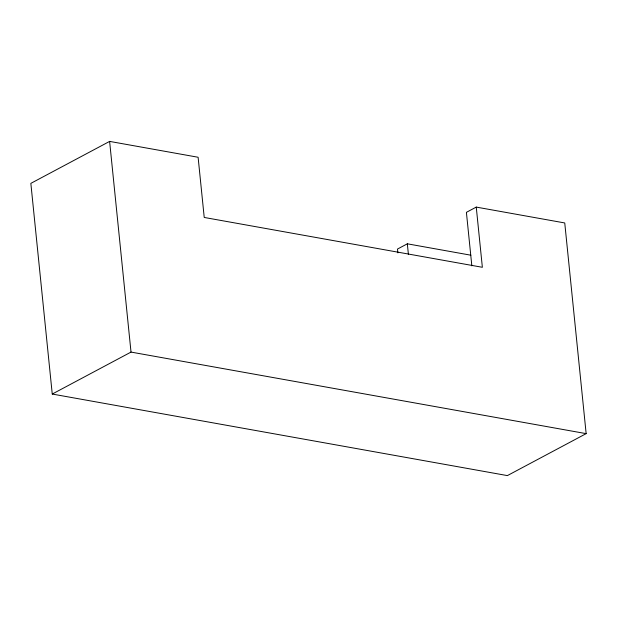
<?xml version="1.0" encoding="UTF-8"?>
<svg xmlns="http://www.w3.org/2000/svg" width="617" height="617" viewBox="0 0 617 617"><rect width="100%" height="100%" fill="white"/><g stroke="black" fill="none" stroke-linecap="round" stroke-linejoin="round"><path stroke-width="0.93" d="M476.255 207.096L482.363 267.292L204.227 217.454L198.111 157.258L109.618 141.401L30.85 183.365L52.252 394.047L507.382 475.599L586.15 433.635L564.748 222.953L476.255 207.096L466.406 212.341L471.843 265.85M52.252 394.047L131.012 352.083L586.15 433.635M470.864 255.199L407.328 243.815L397.487 249.06L397.872 252.885M407.328 243.815L408.4 254.327M109.618 141.401L131.012 352.083"/></g></svg>
